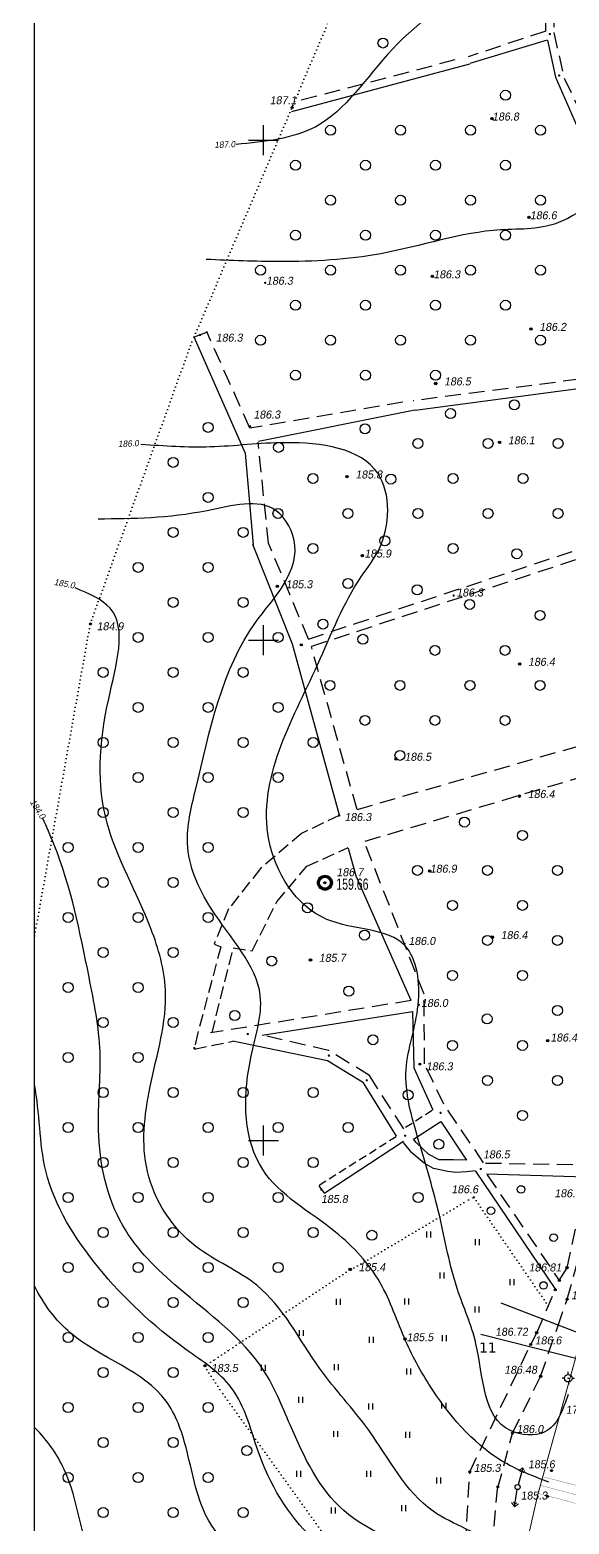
# Model space of a CAD drawing. Header units: millimetres. Extents: x 0 to 6474735, y 0 to 11273163.
# Drawn here: x 3233107 to 3233322, y 5635447 to 5636044 of the extents above; entities that cross this region are included whole.
import ezdxf
from ezdxf.enums import TextEntityAlignment as Align

# ---------------------------------------------------------------- set-up
doc = ezdxf.new("R2010")
doc.units = ezdxf.units.MM
doc.header["$PDMODE"] = 32
doc.header["$PDSIZE"] = 0.8
for name, pattern in [('ADOT1', [1.6, 0.1, -1.5]), ('AHIDDEN2', [3, 1.5, -1.5]), ('AHIDDEN4', [7, 5, -2]), ('DASHED2', [9.525, 6.35, -3.175]), ('HIDDEN2', [4.7625, 3.175, -1.5875])]:
    doc.linetypes.add(name, pattern=pattern)
for name, color, linetype in [('1 доб', 7, 'Continuous'), ('NB', 7, 'Continuous'), ('АВТОДОРОГИ', 7, 'Continuous'), ('ВЫСОТЫ', 7, 'Continuous'), ('ГОРИЗОНТАЛИ', 22, 'Continuous'), ('кресты', 7, 'Continuous'), ('НАДЗЕМКА', 7, 'Continuous'), ('ОБОчина', 7, 'Continuous'), ('ОШИБКИ', 7, 'Continuous'), ('ПИКЕТЫ', 7, 'Continuous'), ('ПЛАН НА КІНЕЦЬ', 7, 'Continuous'), ('ПРОМЫШЛ', 7, 'Continuous'), ('ПРОМЫШЛЕННЫЕ', 7, 'Continuous'), ('ПУНКТЫ', 7, 'Continuous'), ('РАСТИТ', 7, 'Continuous'), ('ТОКА_СТ', 1, 'Continuous')]:
    doc.layers.add(name, color=color, linetype=linetype)
doc.styles.add('grad', font='grad.shx')
doc.styles.add('universw', font='universw.shx', dxfattribs={"oblique": 10})
doc.styles.add('user', font='symeteo.shx', dxfattribs={"height": 2.5})
doc.styles.add('стиль1', font='verdana.ttf', dxfattribs={"height": 4})

# ---------------------------------------------------------------- blocks, each defined once
blk = doc.blocks.new('piket')
at = {"layer": 'ПИКЕТЫ', "linetype": 'Continuous'}
h = blk.add_hatch(color=7, dxfattribs=at)
edge = h.paths.add_edge_path()
edge.add_arc((0, 0), 0.3, 0, 360)
at = {"layer": 'ПИКЕТЫ', "color": 7, "linetype": 'Continuous'}
blk.add_circle((0, 0), 0.3, dxfattribs=at)
at = {"layer": 'ВЫСОТЫ', "style": 'universw', "oblique": 6}
blk.add_attdef('H', (1.88, -0.23), '', height=2, dxfattribs=at)
at = {"layer": 'ТОКА_СТ', "style": 'universw', "oblique": 6, "flags": 1}
blk.add_attdef('POINT', text='', height=2, dxfattribs=at).set_placement((0, -2.79), align=Align.CENTER)
blk = doc.blocks.new('401')
at = {"color": 7, "linetype": 'Continuous'}
for p, q in [((-0.41, 0.03), (-0.41, 1.22)), ((0.39, 0.03), (0.39, 1.22))]:
    blk.add_line(p, q, dxfattribs=at)
blk = doc.blocks.new('89_1')
h = blk.add_hatch(color=256)
h.paths.add_polyline_path([(-1.5, 0, 1), (1.5, 0, 1)])
h.paths.add_polyline_path([(1.1, 0, -1), (-1.1, 0, -1)], flags=16)
h.paths.add_polyline_path([(0.06, 0, -1), (-0.06, 0, -1)], flags=0)
for radius in [1.5, 1.1, 0.0622]:
    blk.add_circle((0, 0), radius)
at = {"color": 7, "linetype": 'Continuous', "style": 'user', "flags": 8}
blk.add_attdef('ddddd', (2.53, -1.14), '', height=2.5, dxfattribs=at)
at = {"color": 7, "linetype": 'Continuous', "style": 'grad', "oblique": 10, "width": 0.7}
for tag, p in [('P37', (6.48, 0.16)), ('P4', (6.45, -2.94))]:
    blk.add_attdef(tag, text='', height=2.5, dxfattribs=at).set_placement(p, align=Align.CENTER)
blk = doc.blocks.new('POINTINV')
at = {"layer": 'ПУНКТЫ', "color": 0, "linetype": 'Continuous'}
blk.add_point((0, 0), dxfattribs=at)
at = {"layer": 'ВЫСОТЫ', "color": 0, "style": 'grad', "width": 0.7}
blk.add_attdef('POINT_H', (1.6, -0.8), '', height=1.65, dxfattribs=at)
at = {"layer": 'ОШИБКИ', "color": 0, "linetype": 'Continuous', "style": 'grad', "width": 0.7, "flags": 1}
blk.add_attdef('POINT_MX', text='', height=1.65, dxfattribs=at).set_placement((-4.2077, 4.453385), align=Align.RIGHT)
blk.add_attdef('POINT_MY', (2.8923, 4.253385), '', height=1.65, dxfattribs=at)
blk = doc.blocks.new('5_1')
at = {"linetype": 'Continuous'}
h = blk.add_hatch(color=7, dxfattribs=at)
edge = h.paths.add_edge_path()
edge.add_arc((0, 0), 0.0588, 0, 360)
at = {"color": 7, "linetype": 'Continuous'}
for p, q in [((-0.75, 0), (-1.25, 0)), ((0, 0.75), (0, 1.25)), ((0.75, 0), (1.25, 0)), ((0, -0.75), (0, -1.25))]:
    blk.add_line(p, q, dxfattribs=at)
for radius in [0.75, 0.0588]:
    blk.add_circle((0, 0), radius, dxfattribs=at)
at = {"color": 7, "linetype": 'Continuous', "style": 'grad', "oblique": 10, "width": 0.7}
blk.add_attdef('P4', (2, 0.7), '', height=2.5, dxfattribs=at)
blk.add_attdef('P37', text='', height=2.5, dxfattribs=at).set_placement((-2, 0), align=Align.MIDDLE_RIGHT)
at = {"color": 7, "linetype": 'Continuous', "style": 'user', "flags": 8}
blk.add_attdef('ddddd', text='', height=2.5, dxfattribs=at).set_placement((2, 0), align=Align.MIDDLE_LEFT)
at = {"color": 7, "linetype": 'Continuous', "style": 'grad', "oblique": 10, "width": 0.7}
blk.add_attdef('P69', text='', height=2.5, dxfattribs=at).set_placement((2, -0.7), align=Align.TOP_LEFT)
blk = doc.blocks.new('372')
blk.add_circle((0, 0), 1)
blk = doc.blocks.new('368')
at = {"color": 0, "linetype": 'Continuous'}
blk.add_blockref('372', (0, 0), dxfattribs=at)

msp = doc.modelspace()

# ---------------------------------------------------------------- hatches: boundary and pattern name
at = {"layer": 'ПИКЕТЫ', "linetype": 'Continuous'}
h = msp.add_hatch(color=7, dxfattribs=at)
edge = h.paths.add_edge_path()
edge.add_arc((3233314.49, 5636042.454), 0.48, 0, 360)
h = msp.add_hatch(color=7, dxfattribs=at)
edge = h.paths.add_edge_path()
edge.add_arc((3233318.216, 5636025.848), 0.48, 0, 360)
h = msp.add_hatch(color=7, dxfattribs=at)
edge = h.paths.add_edge_path()
edge.add_arc((3233291.314, 5636008.624), 0.48, 0, 360)
h = msp.add_hatch(color=7, dxfattribs=at)
edge = h.paths.add_edge_path()
edge.add_arc((3233306.134, 5635969.134), 0.48, 0, 360)
h = msp.add_hatch(color=7, dxfattribs=at)
edge = h.paths.add_edge_path()
edge.add_arc((3233200.626, 5635942.962), 0.48, 0, 360)
h = msp.add_hatch(color=7, dxfattribs=at)
edge = h.paths.add_edge_path()
edge.add_arc((3233267.527, 5635945.52), 0.48, 0, 360)
h = msp.add_hatch(color=7, dxfattribs=at)
edge = h.paths.add_edge_path()
edge.add_arc((3233306.94, 5635924.509), 0.48, 0, 360)
h = msp.add_hatch(color=7, dxfattribs=at)
edge = h.paths.add_edge_path()
edge.add_arc((3233174.62, 5635922.128), 0.48, 0, 360)
h = msp.add_hatch(color=7, dxfattribs=at)
edge = h.paths.add_edge_path()
edge.add_arc((3233268.857, 5635902.692), 0.48, 0, 360)
h = msp.add_hatch(color=7, dxfattribs=at)
edge = h.paths.add_edge_path()
edge.add_arc((3233194.62, 5635885.599), 0.48, 0, 360)
h = msp.add_hatch(color=7, dxfattribs=at)
edge = h.paths.add_edge_path()
edge.add_arc((3233294.374, 5635879.124), 0.48, 0, 360)
h = msp.add_hatch(color=7, dxfattribs=at)
edge = h.paths.add_edge_path()
edge.add_arc((3233233.389, 5635865.476), 0.48, 0, 360)
h = msp.add_hatch(color=7, dxfattribs=at)
edge = h.paths.add_edge_path()
edge.add_arc((3233239.545, 5635833.873), 0.48, 0, 360)
h = msp.add_hatch(color=7, dxfattribs=at)
edge = h.paths.add_edge_path()
edge.add_arc((3233205.484, 5635821.583), 0.48, 0, 360)
h = msp.add_hatch(color=7, dxfattribs=at)
edge = h.paths.add_edge_path()
edge.add_arc((3233276.039, 5635817.864), 0.48, 0, 360)
h = msp.add_hatch(color=7, dxfattribs=at)
edge = h.paths.add_edge_path()
edge.add_arc((3233302.441, 5635790.562), 0.48, 0, 360)
h = msp.add_hatch(color=7, dxfattribs=at)
edge = h.paths.add_edge_path()
edge.add_arc((3233253.002, 5635752.582), 0.48, 0, 360)
h = msp.add_hatch(color=7, dxfattribs=at)
edge = h.paths.add_edge_path()
edge.add_arc((3233302.314, 5635737.67), 0.48, 0, 360)
h = msp.add_hatch(color=7, dxfattribs=at)
edge = h.paths.add_edge_path()
edge.add_arc((3233230.25, 5635729.949), 0.48, 0, 360)
h = msp.add_hatch(color=7, dxfattribs=at)
edge = h.paths.add_edge_path()
edge.add_arc((3233266.413, 5635707.707), 0.48, 0, 360)
h = msp.add_hatch(color=7, dxfattribs=at)
edge = h.paths.add_edge_path()
edge.add_arc((3233291.486, 5635681.268), 0.48, 0, 360)
h = msp.add_hatch(color=7, dxfattribs=at)
edge = h.paths.add_edge_path()
edge.add_arc((3233256.355, 5635678.609), 0.48, 0, 360)
h = msp.add_hatch(color=7, dxfattribs=at)
edge = h.paths.add_edge_path()
edge.add_arc((3233218.774, 5635672.177), 0.48, 0, 360)
h = msp.add_hatch(color=7, dxfattribs=at)
edge = h.paths.add_edge_path()
edge.add_arc((3233262.089, 5635654.137), 0.48, 0, 360)
h = msp.add_hatch(color=7, dxfattribs=at)
edge = h.paths.add_edge_path()
edge.add_arc((3233193.671, 5635642.541), 0.48, 0, 360)
h = msp.add_hatch(color=7, dxfattribs=at)
edge = h.paths.add_edge_path()
edge.add_arc((3233313.661, 5635639.864), 0.48, 0, 360)
h = msp.add_hatch(color=7, dxfattribs=at)
edge = h.paths.add_edge_path()
edge.add_arc((3233172.33, 5635636.916), 0.48, 0, 360)
h = msp.add_hatch(color=7, dxfattribs=at)
edge = h.paths.add_edge_path()
edge.add_arc((3233226.131, 5635633.887), 0.48, 0, 360)
h = msp.add_hatch(color=7, dxfattribs=at)
edge = h.paths.add_edge_path()
edge.add_arc((3233241.295, 5635624.01), 0.48, 0, 360)
h = msp.add_hatch(color=7, dxfattribs=at)
edge = h.paths.add_edge_path()
edge.add_arc((3233270.813, 5635611.014), 0.48, 0, 360)
h = msp.add_hatch(color=7, dxfattribs=at)
edge = h.paths.add_edge_path()
edge.add_arc((3233256.62, 5635601.857), 0.48, 0, 360)
h = msp.add_hatch(color=7, dxfattribs=at)
edge = h.paths.add_edge_path()
edge.add_arc((3233286.873, 5635588.562), 0.48, 0, 360)
h = msp.add_hatch(color=7, dxfattribs=at)
edge = h.paths.add_edge_path()
edge.add_arc((3233223.158, 5635580.301), 0.48, 0, 360)
h = msp.add_hatch(color=7, dxfattribs=at)
edge = h.paths.add_edge_path()
edge.add_arc((3233284.104, 5635577.216), 0.48, 0, 360)
h = msp.add_hatch(color=7, dxfattribs=at)
edge = h.paths.add_edge_path()
edge.add_arc((3233234.644, 5635548.465), 0.48, 0, 360)
h = msp.add_hatch(color=7, dxfattribs=at)
edge = h.paths.add_edge_path()
edge.add_arc((3233321.364, 5635549.052), 0.48, 0, 360)
h = msp.add_hatch(color=7, dxfattribs=at)
edge = h.paths.add_edge_path()
edge.add_arc((3233256.529, 5635520.523), 0.48, 0, 360)
h = msp.add_hatch(color=7, dxfattribs=at)
edge = h.paths.add_edge_path()
edge.add_arc((3233309.25, 5635523.09), 0.48, 0, 360)
h = msp.add_hatch(color=7, dxfattribs=at)
edge = h.paths.add_edge_path()
edge.add_arc((3233310.78, 5635505.59), 0.48, 0, 360)
h = msp.add_hatch(color=7, dxfattribs=at)
edge = h.paths.add_edge_path()
edge.add_arc((3233310.78, 5635505.59), 0.48, 0, 360)
h = msp.add_hatch(color=7, dxfattribs=at)
edge = h.paths.add_edge_path()
edge.add_arc((3233310.78, 5635505.59), 0.48, 0, 360)
h = msp.add_hatch(color=7, dxfattribs=at)
edge = h.paths.add_edge_path()
edge.add_arc((3233310.78, 5635505.59), 0.48, 0, 360)

# ---------------------------------------------------------------- linework, layer by layer
at = {"color": 7, "linetype": 'DASHED2'}
for p, q in [((3233259.099, 5635655.927), (3233178.723, 5635642.967)), ((3233288.765, 5635590.927), (3233335.087, 5635590.167))]:
    msp.add_line(p, q, dxfattribs=at)
at = {"color": 7}
for p, q in [((3233199.5, 5635642.1), (3233259.582, 5635651.542)), ((3233255.954, 5635599.53), (3233224.478, 5635578.86))]:
    msp.add_line(p, q, dxfattribs=at)
at = {"color": 7, "linetype": 'HIDDEN2'}
for p, q in [((3233267.407, 5635611.987), (3233256.05, 5635604.645)), ((3233253.067, 5635601.467), (3233222.049, 5635581.889))]:
    msp.add_line(p, q, dxfattribs=at)
at = {"color": 7, "lineweight": 18}
msp.add_lwpolyline([(3233108.398, 5636373.935), (3234264.428, 5636373.965), (3234264.435, 5634883.717), (3233108.432, 5634883.638)], close=True, dxfattribs=at)
at = {"color": 7, "linetype": 'Continuous'}
msp.add_lwpolyline([(3233108.398, 5636373.935), (3234264.428, 5636373.965), (3234264.428, 5634993.959), (3233893.929, 5634993.934), (3233893.929, 5634883.692), (3233108.432, 5634883.692)], close=True, dxfattribs=at)
at = {"color": 7, "linetype": 'ADOT1'}
for points in [[(3233172.214, 5635921.336), (3233226.165, 5636047.81), (3233210.728, 5636166.674), (3233185.585, 5636257.861), (3233207.959, 5636350.524), (3233208.207, 5636351.064)], [(3233108.414, 5635681.86), (3233130.671, 5635806.514), (3233171.943, 5635921.155)], [(3233234.775, 5635548.148), (3233282.024, 5635576.238), (3233284.093, 5635577.223), (3233314.076, 5635533.563)], [(3233234.346, 5635548.193), (3233185.869, 5635515.986), (3233180.064, 5635512.119), (3233176.412, 5635509.76), (3233183.661, 5635498.731), (3233269.777, 5635379.018), (3233269.844, 5635378.895)]]:
    msp.add_lwpolyline(points, dxfattribs=at)
at = {"color": 7}
for points in [[(3233315.131, 5636080.512), (3233312.458, 5636061.527), (3233312.765, 5636043.453)], [(3233313.491, 5636040.045), (3233282.433, 5636030.641)], [(3233313.498, 5636040.047), (3233316.695, 5636025.2), (3233325.188, 5636005.953), (3233337.657, 5635992.619), (3233349.043, 5635981.332)], [(3233282.347, 5636030.442), (3233211.232, 5636011.381)], [(3233172.109, 5635921.306), (3233192.615, 5635874.843), (3233195.805, 5635838.185)], [(3233260.601, 5635891.992), (3233379.007, 5635907.823), (3233424.817, 5635905.232)], [(3233260.564, 5635891.984), (3233197.954, 5635879.502)], [(3233211.511, 5635798.391), (3233195.723, 5635838.341)], [(3233230.311, 5635730.032), (3233211.511, 5635798.391)], [(3233237.016, 5635705.65), (3233233.957, 5635716.776)], [(3233259.099, 5635655.927), (3233237.016, 5635705.65)], [(3233259.594, 5635651.571), (3233260.044, 5635628.965), (3233267.751, 5635612.209)], [(3233253.181, 5635601.631), (3233240.029, 5635623.079), (3233225.547, 5635631.868), (3233187.665, 5635639.689)], [(3233260, 5635600.5), (3233270.9, 5635607.5), (3233281.2, 5635592.1), (3233275.937, 5635592.172), (3233270.212, 5635592.246), (3233266.123, 5635594.401), (3233260.992, 5635599.155), (3233260, 5635600.5)], [(3233284.74, 5635587.636), (3233316.759, 5635540.36)], [(3233289.204, 5635586.675), (3233328.895, 5635585.473)]]:
    msp.add_lwpolyline(points, dxfattribs=at)
at = {"color": 7, "linetype": 'DASHED2'}
for points in [[(3233318.147, 5636074.119), (3233316.236, 5636061.12), (3233316.06, 5636043.012), (3233320.265, 5636024.739), (3233328.957, 5636006.623), (3233349.01, 5635984.615)], [(3233312.835, 5636043.596), (3233281.873, 5636033.365)], [(3233276.529, 5636032.085), (3233213.214, 5636015.481)], [(3233255.748, 5635895.29), (3233194.526, 5635884.819), (3233177.258, 5635923.457)], [(3233373.4, 5635910.5), (3233259.9, 5635895.8)], [(3233201.999, 5635838.845), (3233197.824, 5635879.181)], [(3233217.962, 5635800.5), (3233419.011, 5635867.318)], [(3233219.269, 5635797.641), (3233418.338, 5635862.927)], [(3233217.962, 5635800.5), (3233201.999, 5635838.845)], [(3233237.4, 5635732.3), (3233219.112, 5635797.576)], [(3233237.425, 5635732.35), (3233404.425, 5635780.189)], [(3233240.623, 5635719.661), (3233401.61, 5635767.529)], [(3233264.221, 5635658.44), (3233240.269, 5635719.489)], [(3233288.013, 5635591.046), (3233272.054, 5635614.541), (3233264.379, 5635630.605), (3233264.221, 5635658.44)], [(3233242.4, 5635625.9), (3233226, 5635636), (3233199.5, 5635642.1)], [(3233256.05, 5635604.645), (3233242.4, 5635625.9)], [(3233284.808, 5635587.807), (3233281.116, 5635587.406), (3233276.966, 5635587.129), (3233273.739, 5635587.59), (3233268.022, 5635588.788), (3233264.242, 5635590.907), (3233259.262, 5635595.052), (3233255.943, 5635599.106)], [(3233289.447, 5635586.279), (3233318.292, 5635543.91)]]:
    msp.add_lwpolyline(points, dxfattribs=at)
at = {"color": 7}
for centre in [(3233302.975, 5635580.383), (3233290.939, 5635571.866), (3233315.992, 5635561.099), (3233311.951, 5635541.987)]:
    msp.add_circle(centre, 1.505, dxfattribs=at)
at = {"color": 7, "linetype": 'Continuous'}
msp.add_circle((3233301.602, 5635461.365), 1, dxfattribs=at)
at = {"layer": '1 доб', "color": 6}
msp.add_lwpolyline([(3233294.92, 5635535.083), (3233460.161, 5635471.328)], dxfattribs=at)
at = {"layer": 'NB', "color": 7, "linetype": 'Continuous', "lineweight": 20}
for points in [[(3233301.897, 5635468.007), (3233303.71, 5635468.997), (3233304.671, 5635467.237)], [(3233302.537, 5635467.476), (3233303.419, 5635467.958), (3233303.901, 5635467.076)], [(3233302.007, 5635454.643), (3233300.303, 5635453.476), (3233299.17, 5635455.131)], [(3233301.317, 5635455.107), (3233300.488, 5635454.54), (3233299.92, 5635455.368)]]:
    msp.add_lwpolyline(points, dxfattribs=at)
at = {"layer": 'АВТОДОРОГИ', "color": 7, "linetype": 'AHIDDEN4'}
for points in [[(3233230.25, 5635729.949), (3233215.22, 5635722.797), (3233198.782, 5635708.718), (3233185.996, 5635692.553), (3233180.256, 5635678.474), (3233182.865, 5635677.431), (3233173.732, 5635643.016)], [(3233179.403, 5635643.077), (3233187.876, 5635676.942), (3233195.504, 5635675.853), (3233205.31, 5635695.452), (3233217.296, 5635709.606), (3233233.892, 5635717.084)]]:
    msp.add_lwpolyline(points, dxfattribs=at)
at = {"layer": 'ГОРИЗОНТАЛИ', "color": 34, "linetype": 'Continuous'}
for points, knots in [([(3233439.94, 5636008.093), (3233435.991, 5636008.529), (3233424.064, 5636010.212), (3233405.956, 5636017.745), (3233372.47, 5636018.252), (3233365.147, 5636056.088), (3233314.865, 5636078.674), (3233257.39, 5636052.34), (3233227.03, 5636002.034), (3233200.434, 5635999.397), (3233189.057, 5635998.268)], [51.0461935, 51.0461935, 51.0461935, 51.0461935, 62.9067583, 87.2236662, 110.419157, 153.632516, 177.4870156, 267.3319826, 310.942864, 343.5456651, 343.5456651, 343.5456651, 343.5456651]), ([(3233427.428, 5635922.729), (3233425.764, 5635923.181), (3233412.999, 5635927.107), (3233390.946, 5635945.378), (3233361.126, 5635956.117), (3233347.785, 5635990.684), (3233321.498, 5635962.999), (3233287.079, 5635966.004), (3233249.808, 5635952.983), (3233210.201, 5635950.921), (3233186.886, 5635951.894), (3233177.07, 5635952.303)], [41.0354555, 41.0354555, 41.0354555, 41.0354555, 46.2152635, 81.336032, 124.4466825, 139.6051385, 171.9312119, 197.0127771, 245.7697125, 286.2871437, 315.7535647, 315.7535647, 315.7535647, 315.7535647]), ([(3233290.961, 5635374.712), (3233289.826, 5635377.75), (3233286.442, 5635386.802), (3233279.117, 5635403.64), (3233253.516, 5635419.704), (3233219.734, 5635435.131), (3233197.896, 5635468.891), (3233191.299, 5635501.675), (3233161.385, 5635520.623), (3233133.641, 5635546.501), (3233109.793, 5635583.905), (3233110.569, 5635610.966), (3233108.415, 5635622.31)], [0, 0, 0, 0, 9.7696525, 29.1021624, 53.3784685, 97.5687933, 139.103597, 169.1190801, 192.6959091, 240.6137077, 284.7064901, 319.4540408, 319.4540408, 319.4540408, 319.4540408]), ([(3233304.01, 5635303.434), (3233295.561, 5635303.152), (3233283.131, 5635302.737), (3233251.265, 5635315.168), (3233273.532, 5635360.571), (3233244.377, 5635401.578), (3233206.867, 5635417.81), (3233174.643, 5635446.165), (3233170.492, 5635474.585), (3233159.477, 5635505.842), (3233126.261, 5635515.17), (3233111.919, 5635534.665), (3233108.417, 5635541.819)], [0, 0, 0, 0, 25.5202372, 37.5456767, 94.2615836, 123.8967735, 180.6937214, 216.5875401, 244.8983875, 265.1388937, 311.9572162, 335.7459556, 335.7459556, 335.7459556, 335.7459556]), ([(3233317.346, 5635280.281), (3233309.843, 5635279.879), (3233296.549, 5635279.166), (3233284.504, 5635267.682), (3233266.699, 5635260.585), (3233250.627, 5635284.751), (3233232.323, 5635305.66), (3233228.749, 5635339.263), (3233221.266, 5635384.676), (3233170.702, 5635396.75), (3233127.92, 5635423.528), (3233126.486, 5635460.02), (3233114.521, 5635478.946), (3233109.142, 5635484.511), (3233108.419, 5635485.226)], [0, 0, 0, 0, 21.5855754, 38.2450821, 49.3735584, 73.3605323, 109.103188, 135.9323023, 172.6692779, 236.5028921, 272.6752375, 315.5719502, 335.7012067, 338.7419591, 338.7419591, 338.7419591, 338.7419591])]:
    msp.add_open_spline(points, degree=3, knots=knots, dxfattribs=at)
for points in [[(3233321.794, 5635498.413), (3233312.519, 5635483.448), (3233298.725, 5635483.923), (3233284.948, 5635518.697), (3233277.576, 5635540.312), (3233270.316, 5635570.038), (3233262.165, 5635599.447), (3233257.018, 5635628.409), (3233261.832, 5635654.26), (3233256.538, 5635677.922), (3233225.339, 5635688.382), (3233202.161, 5635720.324), (3233221.589, 5635790.239), (3233239.19, 5635825.61), (3233246.192, 5635836.495), (3233245.773, 5635866.662), (3233208.9, 5635879.017), (3233178.667, 5635877.309), (3233150.984, 5635878.314)], [(3233314.034, 5635463.351), (3233297.376, 5635470.585), (3233267.682, 5635500.061), (3233256.812, 5635519.854), (3233246.673, 5635543.001), (3233228.794, 5635563.269), (3233199.654, 5635588.339), (3233194.583, 5635631.366), (3233198.709, 5635657.898), (3233179.108, 5635692.674), (3233169.572, 5635718.842), (3233172.765, 5635740.038), (3233197.053, 5635807.464), (3233207.122, 5635820.872), (3233212.543, 5635837.891), (3233205.056, 5635851.815), (3233177.432, 5635851.815), (3233133.801, 5635848.463)], [(3233304.587, 5635423.259), (3233293.778, 5635436.811), (3233267.79, 5635451.742), (3233242.064, 5635484.072), (3233222.405, 5635508.875), (3233197.286, 5635542.084), (3233172.97, 5635557.586), (3233153.568, 5635587.557), (3233154.666, 5635621.494), (3233160.776, 5635660.145), (3233154.947, 5635684.674), (3233137.489, 5635726.812), (3233138.071, 5635776.651), (3233138.655, 5635812.822), (3233124.689, 5635820.959)], [(3233294.469, 5635389.445), (3233286.619, 5635410.43), (3233268.378, 5635430.493), (3233232.128, 5635451.94), (3233210.637, 5635486.185), (3233200.016, 5635508.093), (3233166.154, 5635540.869), (3233143.661, 5635565.96), (3233134.021, 5635604.181), (3233134.595, 5635635.274), (3233130.213, 5635665.325), (3233116.169, 5635718.44), (3233111.734, 5635728.775)]]:
    msp.add_spline(points, degree=3, dxfattribs=at)
at = {"layer": 'кресты', "color": 3, "linetype": 'Continuous'}
for p, q in [((3233200, 5635994), (3233200, 5636006)), ((3233194, 5636000), (3233206, 5636000)), ((3233200, 5635794), (3233200, 5635806)), ((3233194, 5635800), (3233206, 5635800)), ((3233200, 5635594), (3233200, 5635606)), ((3233194, 5635600), (3233206, 5635600))]:
    msp.add_line(p, q, dxfattribs=at)
at = {"layer": 'НАДЗЕМКА'}
for points in [[(3233303.676, 5635469.025), (3233301.812, 5635462.298)], [(3233300.302, 5635453.464), (3233301.431, 5635460.38)]]:
    msp.add_lwpolyline(points, dxfattribs=at)
at = {"layer": 'ОБОчина', "color": 7, "linetype": 'DASHED2'}
for points, elevation in [([(3233282.086, 5635341.394), (3233293.62, 5635460.6), (3233299.55, 5635482.97), (3233310.78, 5635505.59), (3233317.652, 5635525.51), (3233321.42, 5635536.44), (3233332.212, 5635575.73), (3233335.087, 5635590.167)], 183.29), ([(3233318.292, 5635543.91), (3233321.38, 5635549.05), (3233329.312, 5635585.361)], 183.28), ([(3233277.306, 5635381.056), (3233282.49, 5635467.41), (3233306.84, 5635518.41), (3233309.25, 5635523.09), (3233316.738, 5635540.289)], 183.28)]:
    msp.add_lwpolyline(points, dxfattribs=dict(at, elevation=elevation))
at = {"layer": 'ПИКЕТЫ', "color": 7, "linetype": 'Continuous'}
for centre in [(3233291.314, 5636008.624, 186.81), (3233306.134, 5635969.134, 186.81), (3233267.527, 5635945.52, 186.81), (3233306.94, 5635924.509, 186.81), (3233268.857, 5635902.692, 186.81), (3233294.374, 5635879.124, 186.81), (3233233.389, 5635865.476, 186.81), (3233239.545, 5635833.873, 186.81), (3233205.484, 5635821.583, 186.81), (3233302.441, 5635790.562, 186.81), (3233253.002, 5635752.582, 186.81), (3233302.314, 5635737.67, 186.81), (3233266.413, 5635707.707, 186.81), (3233291.486, 5635681.268, 186.81), (3233218.774, 5635672.177, 186.81), (3233313.661, 5635639.864, 186.81), (3233234.644, 5635548.465, 186.81), (3233321.364, 5635549.052, 186.81), (3233256.529, 5635520.523, 186.81), (3233309.25, 5635523.09, 186.72), (3233310.78, 5635505.59, 183.29), (3233310.78, 5635505.59, 183.29), (3233310.78, 5635505.59, 183.29), (3233310.78, 5635505.59, 183.29)]:
    msp.add_circle(centre, 0.48, dxfattribs=at)
at = {"layer": 'ПЛАН НА КІНЕЦЬ'}
msp.add_lwpolyline([(3233439.707, 5635483.728), (3233286.891, 5635522.325)], dxfattribs=at)
at = {"layer": 'ПРОМЫШЛ', "linetype": 'Continuous', "const_width": 0.4}
for points in [[(3233312.574, 5635468.782), (3233329.215, 5635528.963), (3233342.393, 5635568.145), (3233353.023, 5635598.555), (3233363.229, 5635642.268), (3233383.233, 5635695.125)], [(3233312.574, 5635468.782), (3233309.643, 5635458.183), (3233289.003, 5635367.406), (3233281.915, 5635341.07)]]:
    msp.add_lwpolyline(points, dxfattribs=at)
at = {"layer": 'ПРОМЫШЛ', "color": 7, "linetype": 'Continuous', "const_width": 0.1}
for points in [[(3233311.656, 5635465.465), (3233340.012, 5635458.274)], [(3233309.815, 5635458.805), (3233339.356, 5635451.068)], [(3233310.712, 5635462.049), (3233326.561, 5635457.835)]]:
    msp.add_lwpolyline(points, dxfattribs=at)
at = {"layer": 'ПРОМЫШЛЕННЫЕ', "color": 7, "linetype": 'Continuous'}
for points in [[(3233172.016, 5635921.171), (3233177.284, 5635923.235)], [(3233222.049, 5635581.889), (3233224.353, 5635578.792)]]:
    msp.add_lwpolyline(points, dxfattribs=at)
at = {"layer": 'ПРОМЫШЛЕННЫЕ', "color": 7, "linetype": 'AHIDDEN4'}
msp.add_lwpolyline([(3233173.725, 5635643.038), (3233172.275, 5635636.524), (3233187.889, 5635639.624)], dxfattribs=at)

# ---------------------------------------------------------------- block references
at = {"layer": 'ПИКЕТЫ', "color": 7}
ref = msp.add_blockref('piket', (3233211.4, 5636013.132, 502.381), dxfattribs=dict(at, xscale=1.333333333488554, yscale=1.333333333488554, zscale=1.333333333488554))
ref.add_attrib('H', '187.1', (3233202.458, 5636014.372, 502.381), dxfattribs={"layer": 'ВЫСОТЫ', "height": 3.2, "style": 'universw', "oblique": 10})
ref = msp.add_blockref('piket', (3233130.801, 5635806.517), dxfattribs=dict(at, xscale=1.333333333488554, yscale=1.333333333488554, zscale=1.333333333488554))
ref.add_attrib('H', '184.9', (3233133.266, 5635804.015), dxfattribs={"layer": 'ВЫСОТЫ', "height": 3.2, "style": 'universw', "oblique": 10})
at = {"layer": 'ПИКЕТЫ', "color": 4, "xscale": 1.333333333488554, "yscale": 1.333333333488554, "zscale": 1.333333333488554}
for p in [(3233215.1, 5635798.154), (3233318.301, 5635543.99), (3233316.688, 5635540.211), (3233315.145, 5635467.918), (3233293.731, 5635461.456), (3233313.523, 5635457.639)]:
    msp.add_blockref('piket', p, dxfattribs=at)
at = {"layer": 'ПИКЕТЫ', "color": 7}
ref = msp.add_blockref('piket', (3233262.485, 5635630.505), dxfattribs=dict(at, xscale=1.333333333488554, yscale=1.333333333488554, zscale=1.333333333488554))
ref.add_attrib('H', '186.3', (3233264.951, 5635628.003), dxfattribs={"layer": 'ВЫСОТЫ', "height": 3.2, "style": 'universw', "oblique": 10})
at = {"layer": 'ПИКЕТЫ', "color": 4}
ref = msp.add_blockref('piket', (3233321.42, 5635536.44, 186.79), dxfattribs=dict(at, xscale=1.333333333333333, yscale=1.333333333333333, zscale=1.333333333333333))
ref.add_attrib('H', '186.8', (3233323.02, 5635536.44, 186.79), dxfattribs={"layer": 'ВЫСОТЫ', "height": 3.2, "style": 'universw', "oblique": 10})
ref = msp.add_blockref('piket', (3233306.84, 5635518.41, 186.59), dxfattribs=dict(at, xscale=1.333333333333333, yscale=1.333333333333333, zscale=1.333333333333333))
ref.add_attrib('H', '186.6', (3233308.44, 5635518.41, 186.59), dxfattribs={"layer": 'ВЫСОТЫ', "height": 3.2, "style": 'universw', "oblique": 10})
at = {"layer": 'ПИКЕТЫ', "color": 7}
ref = msp.add_blockref('piket', (3233176.573, 5635509.895), dxfattribs=dict(at, xscale=1.333333333488554, yscale=1.333333333488554, zscale=1.333333333488554))
ref.add_attrib('H', '183.5', (3233179.039, 5635507.393), dxfattribs={"layer": 'ВЫСОТЫ', "height": 3.2, "style": 'universw', "oblique": 10})
at = {"layer": 'ПИКЕТЫ', "color": 4}
ref = msp.add_blockref('piket', (3233299.55, 5635482.97, 185.96), dxfattribs=dict(at, xscale=1.333333333333333, yscale=1.333333333333333, zscale=1.333333333333333))
ref.add_attrib('H', '186.0', (3233301.15, 5635482.97, 185.96), dxfattribs={"layer": 'ВЫСОТЫ', "height": 3.2, "style": 'universw', "oblique": 10})
ref = msp.add_blockref('piket', (3233282.49, 5635467.41, 185.34), dxfattribs=dict(at, xscale=1.333333333333333, yscale=1.333333333333333, zscale=1.333333333333333))
ref.add_attrib('H', '185.3', (3233284.09, 5635467.41, 185.34), dxfattribs={"layer": 'ВЫСОТЫ', "height": 3.2, "style": 'universw', "oblique": 10})
at = {"layer": 'ПРОМЫШЛЕННЫЕ', "color": 7, "linetype": 'Continuous', "xscale": 1.999999999985556, "yscale": 1.999999999985556, "zscale": 1.999999999985556, "rotation": 353.291126940981}
msp.add_blockref('89_1', (3233224.547, 5635703.055), dxfattribs=at)
at = {"layer": 'ПУНКТЫ', "color": 7, "linetype": 'Continuous'}
ref = msp.add_blockref('POINTINV', (3233224.548, 5635703.053), dxfattribs=at)
ref.add_attrib('POINT_H', '186.7', (3233229.174, 5635705.645), dxfattribs={"layer": 'ВЫСОТЫ', "color": 0, "height": 3.2, "style": 'universw', "oblique": 10})
at = {"layer": 'ПУНКТЫ', "color": 7, "linetype": 'Continuous', "xscale": 1.999999999954402, "yscale": 1.999999999954402, "zscale": 1.999999999954402, "rotation": 0.7079295537942867}
msp.add_blockref('5_1', (3233321.885, 5635504.873), dxfattribs=at)
at = {"layer": 'РАСТИТ', "color": 7, "linetype": 'AHIDDEN2', "xscale": 2, "yscale": 2, "zscale": 2}
for p in [(3233247.756, 5636038.858), (3233296.801, 5636017.991), (3233226.801, 5636003.991), (3233254.801, 5636003.991), (3233282.801, 5636003.991), (3233310.801, 5636003.991), (3233212.801, 5635989.991), (3233240.801, 5635989.991), (3233268.801, 5635989.991), (3233296.801, 5635989.991), (3233226.801, 5635975.991), (3233254.801, 5635975.991), (3233282.801, 5635975.991), (3233310.801, 5635975.991), (3233212.801, 5635961.991), (3233240.801, 5635961.991), (3233268.801, 5635961.991), (3233296.801, 5635961.991), (3233198.801, 5635947.991), (3233226.801, 5635947.991), (3233254.801, 5635947.991), (3233282.801, 5635947.991), (3233310.801, 5635947.991), (3233212.801, 5635933.991), (3233240.801, 5635933.991), (3233268.801, 5635933.991), (3233296.801, 5635933.991), (3233198.801, 5635919.991), (3233226.801, 5635919.991), (3233254.801, 5635919.991), (3233282.801, 5635919.991), (3233310.801, 5635919.991), (3233212.801, 5635905.991), (3233240.801, 5635905.991), (3233268.801, 5635905.991)]:
    msp.add_blockref('368', p, dxfattribs=at)
at = {"layer": 'РАСТИТ', "color": 7, "linetype": 'Continuous', "xscale": 2, "yscale": 2, "zscale": 2}
for name, p in [('368', (3233300.313, 5635894.168)), ('368', (3233274.793, 5635890.672)), ('368', (3233177.85, 5635885.164)), ('368', (3233240.578, 5635884.564)), ('368', (3233206.005, 5635877.144)), ('368', (3233261.767, 5635878.724)), ('368', (3233289.767, 5635878.724)), ('368', (3233317.767, 5635878.724)), ('368', (3233163.85, 5635871.164)), ('368', (3233219.767, 5635864.724)), ('368', (3233250.931, 5635864.454)), ('368', (3233275.767, 5635864.724)), ('368', (3233303.767, 5635864.724)), ('368', (3233177.85, 5635857.164)), ('368', (3233205.767, 5635850.724)), ('368', (3233233.767, 5635850.724)), ('368', (3233261.767, 5635850.724)), ('368', (3233289.767, 5635850.724)), ('368', (3233317.767, 5635850.724)), ('368', (3233163.85, 5635843.164)), ('368', (3233191.85, 5635843.164)), ('368', (3233248.524, 5635839.807)), ('368', (3233219.767, 5635836.724)), ('368', (3233275.767, 5635836.724)), ('368', (3233301.256, 5635834.61)), ('368', (3233149.85, 5635829.164)), ('368', (3233177.85, 5635829.164)), ('368', (3233233.767, 5635822.724)), ('368', (3233163.85, 5635815.164)), ('368', (3233191.85, 5635815.164)), ('368', (3233261.465, 5635820.175)), ('368', (3233282.413, 5635814.33)), ('368', (3233310.565, 5635809.972)), ('368', (3233223.771, 5635806.485)), ('368', (3233149.85, 5635801.164)), ('368', (3233177.85, 5635801.164)), ('368', (3233205.85, 5635801.164)), ('368', (3233239.737, 5635800.4)), ('368', (3233268.565, 5635795.972)), ('368', (3233296.565, 5635795.972)), ('368', (3233135.85, 5635787.164)), ('368', (3233163.85, 5635787.164)), ('368', (3233191.85, 5635787.164)), ('368', (3233226.565, 5635781.972)), ('368', (3233254.565, 5635781.972)), ('368', (3233282.565, 5635781.972)), ('368', (3233310.565, 5635781.972)), ('368', (3233149.85, 5635773.164)), ('368', (3233177.85, 5635773.164)), ('368', (3233205.85, 5635773.164)), ('368', (3233240.565, 5635767.972)), ('368', (3233268.565, 5635767.972)), ('368', (3233296.565, 5635767.972)), ('368', (3233135.85, 5635759.164)), ('368', (3233163.85, 5635759.164)), ('368', (3233191.85, 5635759.164)), ('368', (3233219.85, 5635759.164)), ('368', (3233254.565, 5635753.972)), ('368', (3233149.85, 5635745.164)), ('368', (3233177.85, 5635745.164)), ('368', (3233205.85, 5635745.164)), ('368', (3233135.85, 5635731.164)), ('368', (3233163.85, 5635731.164)), ('368', (3233191.85, 5635731.164)), ('368', (3233280.33, 5635727.305)), ('368', (3233303.545, 5635721.983)), ('368', (3233121.85, 5635717.164)), ('368', (3233149.85, 5635717.164)), ('368', (3233177.85, 5635717.164)), ('368', (3233261.545, 5635707.983)), ('368', (3233289.545, 5635707.983)), ('368', (3233317.545, 5635707.983)), ('368', (3233135.85, 5635703.164)), ('368', (3233163.85, 5635703.164)), ('368', (3233217.589, 5635693.041)), ('368', (3233275.545, 5635693.983)), ('368', (3233303.545, 5635693.983)), ('368', (3233121.85, 5635689.164)), ('368', (3233149.85, 5635689.164)), ('368', (3233177.85, 5635689.164)), ('368', (3233240.389, 5635682.094)), ('368', (3233289.545, 5635679.983)), ('368', (3233317.545, 5635679.983)), ('368', (3233135.85, 5635675.164)), ('368', (3233163.85, 5635675.164)), ('368', (3233203.266, 5635671.729)), ('368', (3233275.545, 5635665.983)), ('368', (3233303.545, 5635665.983)), ('368', (3233121.85, 5635661.164)), ('368', (3233149.85, 5635661.164)), ('368', (3233234.099, 5635659.714)), ('368', (3233188.499, 5635649.934)), ('368', (3233289.397, 5635648.578)), ('368', (3233317.545, 5635651.983)), ('368', (3233135.85, 5635647.164)), ('368', (3233163.85, 5635647.164)), ('368', (3233243.768, 5635640.252)), ('368', (3233275.545, 5635637.983)), ('368', (3233303.545, 5635637.983)), ('368', (3233121.85, 5635633.164)), ('368', (3233149.85, 5635633.164)), ('368', (3233289.545, 5635623.983)), ('368', (3233317.545, 5635623.983)), ('368', (3233135.85, 5635619.164)), ('368', (3233163.85, 5635619.164)), ('368', (3233191.85, 5635619.164)), ('368', (3233219.85, 5635619.164)), ('368', (3233257.815, 5635618.169)), ('368', (3233303.545, 5635609.983)), ('368', (3233121.85, 5635605.164)), ('368', (3233149.85, 5635605.164)), ('368', (3233177.85, 5635605.164)), ('368', (3233205.85, 5635605.164)), ('368', (3233233.85, 5635605.164)), ('368', (3233270.107, 5635598.432)), ('368', (3233135.85, 5635591.164)), ('368', (3233163.85, 5635591.164)), ('368', (3233191.85, 5635591.164)), ('368', (3233219.85, 5635591.164)), ('368', (3233121.85, 5635577.164)), ('368', (3233149.85, 5635577.164)), ('368', (3233177.85, 5635577.164)), ('368', (3233205.85, 5635577.164)), ('368', (3233261.85, 5635577.164)), ('368', (3233135.85, 5635563.164)), ('368', (3233163.85, 5635563.164)), ('368', (3233191.85, 5635563.164)), ('368', (3233219.85, 5635563.164)), ('368', (3233243.326, 5635562.051)), ('401', (3233266.098, 5635561.124)), ('401', (3233285.642, 5635558.034)), ('368', (3233121.85, 5635549.164)), ('368', (3233149.85, 5635549.164)), ('368', (3233177.85, 5635549.164)), ('368', (3233205.85, 5635549.164)), ('401', (3233271.488, 5635544.766)), ('401', (3233299.488, 5635542.051)), ('368', (3233135.85, 5635535.164)), ('368', (3233163.85, 5635535.164)), ('368', (3233191.85, 5635535.164)), ('401', (3233230.034, 5635534.188)), ('401', (3233257.305, 5635534.266)), ('401', (3233285.488, 5635531.068)), ('401', (3233215.16, 5635521.726)), ('368', (3233121.85, 5635521.164)), ('368', (3233149.85, 5635521.164)), ('368', (3233177.85, 5635521.164)), ('401', (3233243.16, 5635519.012)), ('401', (3233272.341, 5635519.631)), ('368', (3233135.85, 5635507.164)), ('368', (3233163.85, 5635507.164)), ('401', (3233200.059, 5635507.735)), ('401', (3233229.16, 5635508.029)), ('401', (3233258.187, 5635506.363)), ('368', (3233121.85, 5635493.164)), ('368', (3233149.85, 5635493.164)), ('368', (3233177.85, 5635493.164)), ('401', (3233214.864, 5635495.025)), ('401', (3233242.864, 5635492.31)), ('401', (3233272.187, 5635492.666)), ('401', (3233228.864, 5635481.327)), ('401', (3233257.67, 5635481.033)), ('368', (3233135.85, 5635479.164)), ('368', (3233163.85, 5635479.164)), ('368', (3233193.298, 5635475.916)), ('368', (3233121.85, 5635465.164)), ('368', (3233149.85, 5635465.164)), ('368', (3233177.85, 5635465.164)), ('401', (3233214.163, 5635465.4)), ('401', (3233242.087, 5635465.4)), ('401', (3233270.087, 5635462.686)), ('368', (3233135.85, 5635451.164)), ('368', (3233163.85, 5635451.164)), ('368', (3233191.85, 5635451.164)), ('401', (3233227.982, 5635450.781)), ('401', (3233256.087, 5635451.703))]:
    msp.add_blockref(name, p, dxfattribs=at)

# ---------------------------------------------------------------- texts
at = {"layer": 'ВЫСОТЫ', "style": 'universw', "oblique": 10}
for tag, p in [('186.8', (3233296.795, 5636007.856, 186.81)), ('186.6', (3233311.892, 5635968.366, 186.81)), ('186.3', (3233206.381, 5635942.194, 186.81)), ('186.3', (3233273.282, 5635944.751, 186.81)), ('186.2', (3233315.656, 5635923.741, 186.81)), ('186.3', (3233186.265, 5635919.439, 186.81)), ('186.5', (3233277.573, 5635901.924, 186.81)), ('186.3', (3233201.323, 5635888.682, 186.81)), ('186.1', (3233303.09, 5635878.356, 186.81)), ('185.8', (3233242.105, 5635864.708, 186.81)), ('185.9', (3233245.677, 5635833.105, 186.81)), ('185.3', (3233214.2, 5635820.815, 186.81)), ('186.3', (3233282.47, 5635817.505, 186.81)), ('186.4', (3233311.157, 5635789.793, 186.81)), ('186.5', (3233261.718, 5635751.814, 186.81)), ('186.4', (3233311.03, 5635736.902, 186.81)), ('186.3', (3233237.738, 5635727.703, 186.81)), ('186.9', (3233271.897, 5635707.06, 186.81)), ('186.0', (3233263.31, 5635678.15, 186.81)), ('186.4', (3233300.202, 5635680.5, 186.81)), ('185.7', (3233227.49, 5635671.409, 186.81)), ('186.0', (3233268.355, 5635653.361, 186.81)), ('186.4', (3233320.072, 5635639.533, 186.81)), ('186.5', (3233293.122, 5635592.792, 186.81)), ('185.8', (3233228.331, 5635574.95, 186.81)), ('186.6', (3233280.472, 5635578.848, 186.81)), ('186.84', (3233322.866, 5635577.244, 186.84)), ('185.4', (3233243.36, 5635547.697, 186.81)), ('186.81', (3233312.564, 5635547.582, 186.81)), ('185.5', (3233262.546, 5635519.692, 186.81)), ('186.48', (3233302.825, 5635506.674, 183.29))]:
    msp.add_attdef(tag, text='', height=3.2, dxfattribs=at).set_placement(p, align=Align.CENTER)
at = {"layer": 'ВЫСОТЫ', "color": 0, "style": 'grad', "width": 0.7}
msp.add_attdef('159.66', (3233229.096, 5635700.231), '', height=4.501, dxfattribs=at)
at = {"layer": 'ВЫСОТЫ', "style": 'universw', "oblique": 6}
for tag, p in [('186.72', (3233292.728, 5635521.857, 186.72)), ('173.5', (3233320.941, 5635490.647, 173.54)), ('185.6', (3233305.874, 5635468.875, 185.64)), ('185.3', (3233302.92, 5635456.371, 185.3))]:
    msp.add_attdef(tag, p, '', height=3.2, dxfattribs=at)
at = {"layer": 'ГОРИЗОНТАЛИ', "color": 14, "linetype": 'Continuous', "style": 'universw', "oblique": 10}
for s, rotation, p in [('187.0', 2.807729, (3233184.548, 5635997.01, 377.73)), ('186.0', 2.807729, (3233146.027, 5635877.425, 377.73)), ('185.0', 349.524902, (3233120.152, 5635821.41, 377.73)), ('184.0', 302.735952, (3233108.674, 5635731.821, 377.73))]:
    msp.add_text(s, height=2.5, rotation=rotation, dxfattribs=at).set_placement(p, align=Align.CENTER)
at = {"layer": 'ПЛАН НА КІНЕЦЬ', "insert": (3233286.199, 5635519.164), "char_height": 4, "attachment_point": 1, "style": 'стиль1'}
msp.add_mtext_dynamic_manual_height_columns('11', width=3.78159, gutter_width=7.5, heights=[0], dxfattribs=at)

doc.saveas('drawing.dxf')
